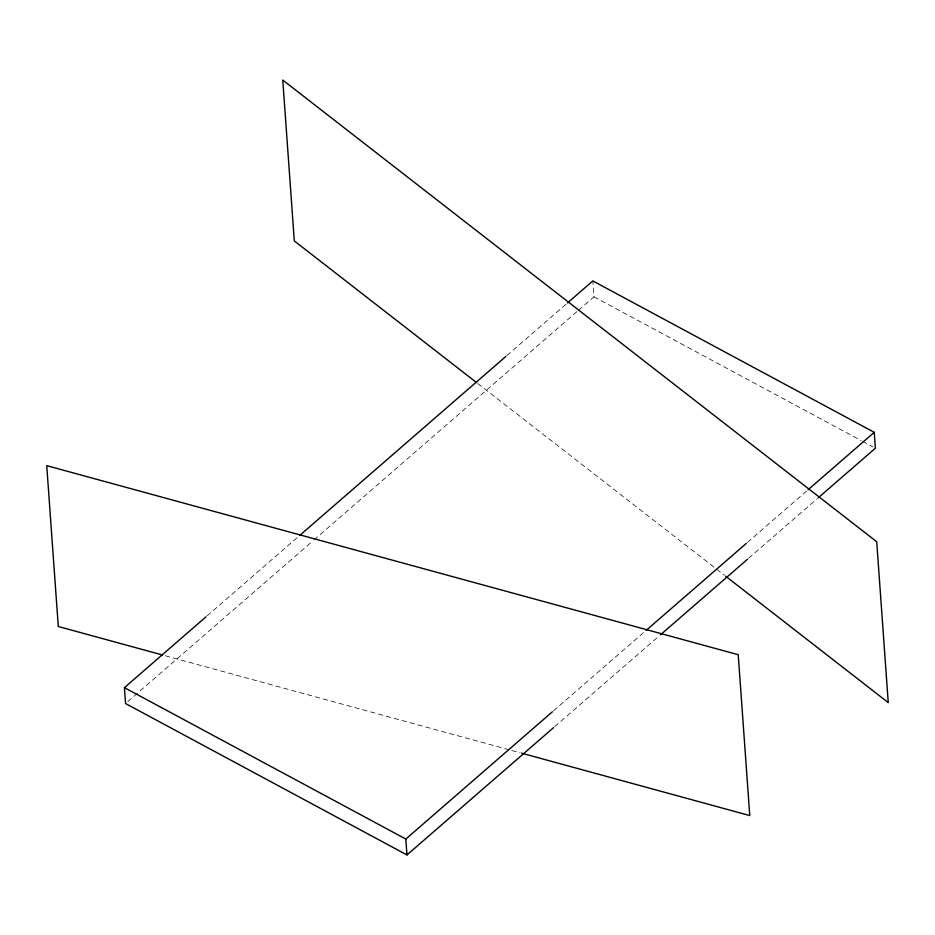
<?xml version="1.0" encoding="UTF-8"?>
<svg xmlns="http://www.w3.org/2000/svg" width="935" height="935" viewBox="0 0 935 935"><rect width="100%" height="100%" fill="white"/><g stroke="black" fill="none" stroke-linecap="round" stroke-linejoin="round"><path stroke-width="0.7" stroke-dasharray="4.67 3.51" d="M207.091 615.885L298.569 536.445M506.863 355.569L566.388 303.898M127.768 701.624L312.933 540.851M314.031 539.892L577.444 311.168M578.543 310.21L593.97 296.816L592.837 280.932M553.508 710.81L644.986 631.382M747.486 542.382L807.01 490.7M554.654 726.694L659.35 635.777M748.631 558.265L816.956 498.928M165.308 655.762L510.346 750.115M511.761 750.501L520.211 752.804M593.97 296.816L861.24 440.607M862.526 441.297L872.811 446.825M477.68 383.455L724.485 575.294"/><path stroke-width="1.4" d="M553.555 727.652L406.97 854.941L125.559 703.541L124.425 687.657L205.981 616.831M299.667 535.486L505.765 356.527M567.487 302.94L592.837 280.932L874.237 432.321L875.37 448.204L818.067 497.969M406.97 854.941L405.825 839.046L552.41 711.769M646.097 630.424L746.387 543.328M808.109 489.741L874.237 432.321M660.461 634.83L747.521 559.223M162.491 654.991L58.286 626.497L46.75 465.653L738.229 654.722L749.765 815.577L521.613 753.189M124.425 687.657L405.825 839.046M476.523 382.555L294.303 240.914L282.767 80.059L876.714 541.739L888.25 702.594L725.63 576.194"/></g></svg>
